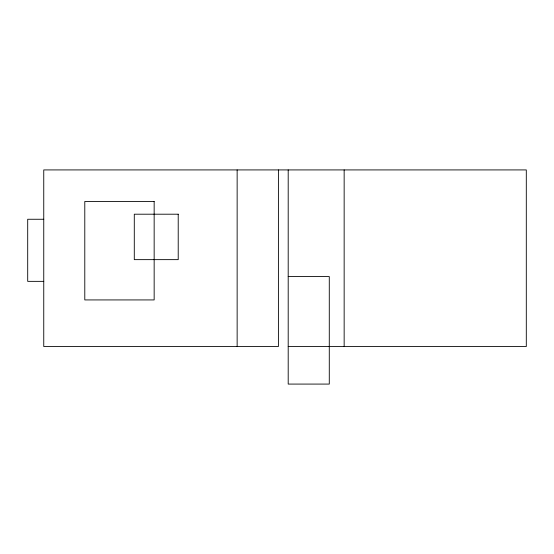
<?xml version="1.0" encoding="UTF-8"?>
<svg xmlns="http://www.w3.org/2000/svg" width="554" height="554" viewBox="0 0 554 554"><rect width="100%" height="100%" fill="white"/><g stroke="black" fill="none" stroke-linecap="round" stroke-linejoin="round"><path stroke-width="0.83" d="M43.752 219.259L27.7 219.259L27.7 281.356L43.752 281.356M288.198 276.584L329.284 276.584L329.284 384.081L288.198 384.081L288.198 169.919M288.198 346.52L526.3 346.52L526.3 169.919L43.752 169.919L43.752 346.52L278.406 346.52L278.406 169.919M344.152 169.919L344.152 346.52M237.14 169.919L237.14 346.52M154.157 201.483L84.79 201.483L84.79 299.929L154.157 299.929L154.157 201.483M178.215 214.204L134.29 214.204L134.29 259.639L178.215 259.639L178.215 214.204"/></g></svg>
